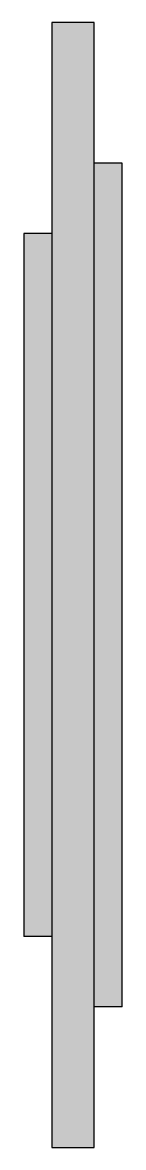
# Model space of a CAD drawing. Header units: millimetres. Extents: x 1357.907 to 1357.977, y 1287.395 to 1288.195.
import ezdxf

# ---------------------------------------------------------------- set-up
doc = ezdxf.new("R2010")
doc.units = ezdxf.units.MM
doc.layers.add('AR-ELETRONICO_tv', color=255, linetype='Continuous')
doc.layers.add('MOBILIARIO', color=1, linetype='Continuous')

# ---------------------------------------------------------------- blocks, each defined once
blk = doc.blocks.new('Tv')
at = {"layer": 'AR-ELETRONICO_tv'}
h = blk.add_hatch(color=254, dxfattribs=at)
h.set_gradient(color1=(214, 214, 214), color2=(0, 0, 0), rotation=75, one_color=1, name='CURVED')
h.paths.add_polyline_path([(0.65, 0.03), (0.65, 0.05), (0.15, 0.05), (0.15, 0.03)])
h = blk.add_hatch(color=254, dxfattribs=at)
h.set_gradient(color1=(214, 214, 214), color2=(0, 0, 0), rotation=75, one_color=1)
h.paths.add_polyline_path([(0.8, 0), (0.8, 0.03), (0, 0.03), (0, 0)])
h = blk.add_hatch(color=7, dxfattribs=at)
h.set_gradient(color1=(255, 255, 255), color2=(240, 240, 240), rotation=75, one_color=1, tint=0.94, name='CYLINDER')
h.paths.add_polyline_path([(0.7, -0.02), (0.7, 0), (0.1, 0), (0.1, -0.02)])
for p, q in [((0.65, 0.05), (0.15, 0.05)), ((0.15, 0.03), (0.15, 0.05)), ((0.65, 0.03), (0.65, 0.05)), ((0, 0.03), (0, 0)), ((0.8, 0.03), (0, 0.03)), ((0.8, 0), (0.8, 0.03)), ((0, 0), (0.8, 0)), ((0.7, -0.02), (0.7, 0)), ((0.1, -0.02), (0.1, 0)), ((0.1, -0.02), (0.7, -0.02))]:
    blk.add_line(p, q, dxfattribs=at)

msp = doc.modelspace()

# ---------------------------------------------------------------- block references
at = {"layer": 'MOBILIARIO', "rotation": 90}
msp.add_blockref('Tv', (1357.95681, 1287.39508), dxfattribs=at)

doc.saveas('drawing.dxf')
